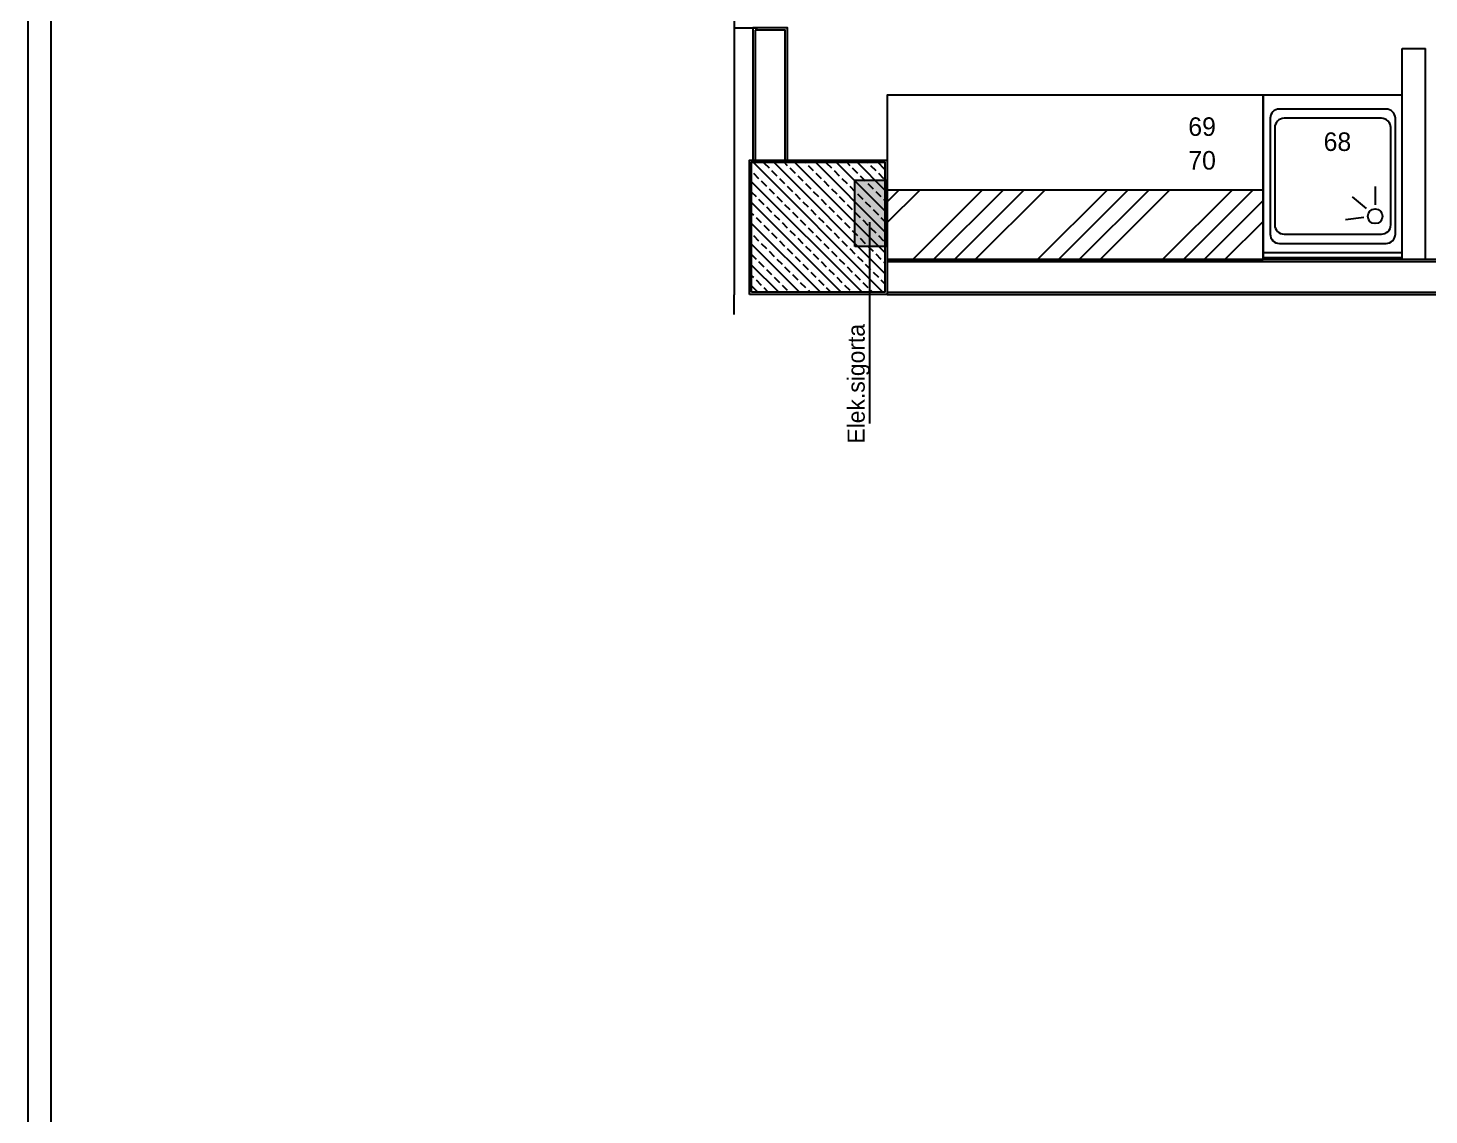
# Model space of a CAD drawing. Header units: millimetres. Extents: x 6517 to 10548, y -1828 to 1073.
# Drawn here: x 6517 to 7121, y -842 to -373 of the extents above; entities that cross this region are included whole.
import ezdxf

# ---------------------------------------------------------------- set-up
doc = ezdxf.new("R2010")
doc.units = ezdxf.units.MM
for name, color, linetype in [('Kıtc-002 Çizgi', 7, 'Continuous'), ('Kıtc-008 Rakam', 1, 'Continuous'), ('Kıtc-025 Antet', 7, 'Continuous'), ('Mahal', 7, 'Continuous')]:
    doc.layers.add(name, color=color, linetype=linetype)
doc.styles.get("Standard").update_dxf_attribs({"font": 'stylu.ttf', "height": 10})

# ---------------------------------------------------------------- blocks, each defined once
blk = doc.blocks.new('A$C7E877AE3')
at = {"layer": 'Kıtc-002 Çizgi'}
for p, q in [((15.43, 48.95), (21.53, 43.94)), ((16.66, 52.76), (24.47, 53.87)), ((11.52, 47.29), (11.52, 39.4))]:
    blk.add_line(p, q, dxfattribs=at)
for points in [[(0, 68), (60, 68), (60, 70), (0, 70)], [(0, 0), (60, 0), (60, 70), (0, 70)]]:
    blk.add_lwpolyline(points, close=True, dxfattribs=at)
for points in [[(7, 6), (53, 6, 0.414214), (57, 10), (57, 60, 0.414214), (53, 64), (7, 64, 0.414214), (3, 60), (3, 10, 0.414214)], [(9, 10), (51, 10, 0.414214), (55, 14), (55, 56, 0.414214), (51, 60), (9, 60, 0.414214), (5, 56), (5, 14, 0.414214)]]:
    blk.add_lwpolyline(points, format="xyb", close=True, dxfattribs=at)
blk.add_circle((11.71, 52.26), 3.19, dxfattribs=at)

msp = doc.modelspace()

# ---------------------------------------------------------------- hatches: boundary and pattern name
h = msp.add_hatch()
h.set_pattern_fill('ANSI33', color=256, angle=90)
h.set_pattern_definition([(135, (13392.283, 8434.355), (-4.490128, -4.490128), []), (135, (13392.283, 8438.845), (-4.490128, -4.490128), [3.175, -1.5875])])
h.paths.add_polyline_path([(6829.06, -487.07), (6886.56, -487.07), (6886.56, -431.07), (6829.06, -431.07)])
h = msp.add_hatch(color=1)
h.dxf.hatch_style = 1
h.paths.add_polyline_path([(6873.55, -467.37), (6887.18, -467.37), (6887.18, -438.75), (6873.55, -438.75)])
at = {"layer": 'Kıtc-002 Çizgi'}
h = msp.add_hatch(dxfattribs=at)
h.set_pattern_fill('ANSI34', color=254, scale=2, style=0)
h.set_pattern_definition([(45, (2490.24, -2510.57), (-26.94077, 26.94077), []), (45, (2499.22, -2510.57), (-26.94077, 26.94077), []), (45, (2508.2, -2510.57), (-26.94077, 26.94077), []), (45, (2517.18, -2510.57), (-26.94077, 26.94077), [])])
h.paths.add_polyline_path([(6887.56, -473.07), (7049.72, -473.07), (7049.72, -443.07), (6887.56, -443.07)])

# ---------------------------------------------------------------- linework, layer by layer
at = {"color": 0}
for p, q in [((6821.56, 47.02), (6821.56, -373.15)), ((6831.56, -373.15), (6821.56, -373.15)), ((6821.56, -373.15), (6821.56, -488.19)), ((6821.56, -496.67), (6821.56, -488.19))]:
    msp.add_line(p, q, dxfattribs=at)
at = {"color": 251, "linetype": 'ByBlock'}
for p, q in [((7109.72, -473.07), (7109.72, -382)), ((7109.72, -382), (7119.72, -382)), ((7119.72, -473.07), (7119.72, -382))]:
    msp.add_line(p, q, dxfattribs=at)
msp.add_line((6879.84, -456.89), (6879.84, -543.74))
at = {"color": 1}
msp.add_line((7550.56, -473.07), (6887.56, -473.07), dxfattribs=at)
at = {"color": 0}
for points in [[(6829.56, -373.07), (6829.56, -430.07), (6844.56, -430.07), (6844.56, -373.07)], [(6830.56, -374.07), (6830.56, -430.07), (6843.56, -430.07), (6843.56, -374.07)], [(6887.56, -488.07), (7550.56, -488.07), (7550.56, -473.07), (6887.56, -473.07)], [(6887.56, -487.07), (7550.56, -487.07), (7550.56, -474.07), (6887.56, -474.07)]]:
    msp.add_lwpolyline(points, close=True, dxfattribs=at)
for points in [[(6828.06, -488.07), (6828.06, -430.07), (6887.56, -430.07), (6887.56, -488.07)], [(6829.06, -487.07), (6829.06, -431.07), (6886.56, -431.07), (6886.56, -487.07)], [(6829.06, -487.07), (6829.06, -431.07), (6886.56, -431.07), (6886.56, -487.07)], [(6873.55, -467.37), (6873.55, -438.75), (6887.18, -438.75), (6887.18, -467.37)]]:
    msp.add_lwpolyline(points, close=True)
at = {"layer": 'Kıtc-002 Çizgi'}
for points in [[(7049.72, -402.07), (6887.56, -402.07), (6887.56, -473.07), (7049.72, -473.07)], [(6887.56, -473.07), (7049.72, -473.07), (7049.72, -443.07), (6887.56, -443.07)]]:
    msp.add_lwpolyline(points, close=True, dxfattribs=at)
at = {"layer": 'Kıtc-025 Antet'}
for points in [[(10547.86, 1072.77), (10547.86, -1827.74), (6516.92, -1827.74), (6516.92, 1072.77)], [(10537.86, 1062.77), (10537.86, -1817.74), (6526.92, -1817.74), (6526.92, 1062.77)]]:
    msp.add_lwpolyline(points, close=True, dxfattribs=at)

# ---------------------------------------------------------------- block references
at = {"layer": 'Kıtc-002 Çizgi', "rotation": 180}
msp.add_blockref('A$C7E877AE3', (7109.72, -402.07), dxfattribs=at)

# ---------------------------------------------------------------- texts
at = {"layer": 'Kıtc-008 Rakam', "color": 1}
for s, p in [('69', (7017.4, -419.66)), ('68', (7075.77, -426.16)), ('70', (7017.4, -434.2))]:
    msp.add_text(s, height=8, dxfattribs=at).set_placement(p)
at = {"layer": 'Mahal', "linetype": 'Continuous', "lineweight": -3}
msp.add_text('Elek.sigorta', height=7.3941, rotation=90, dxfattribs=at).set_placement((6877.82, -552.46))

doc.saveas('drawing.dxf')
